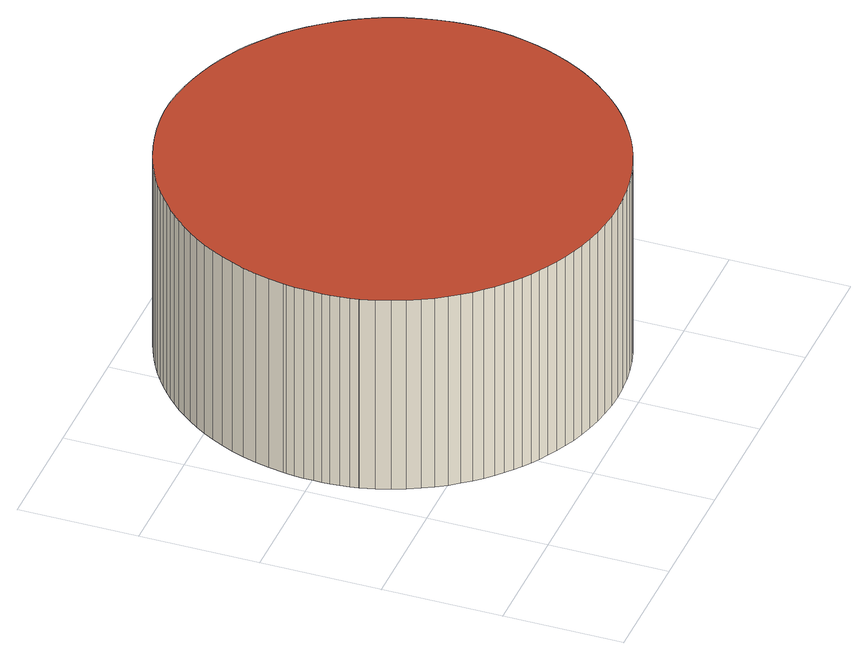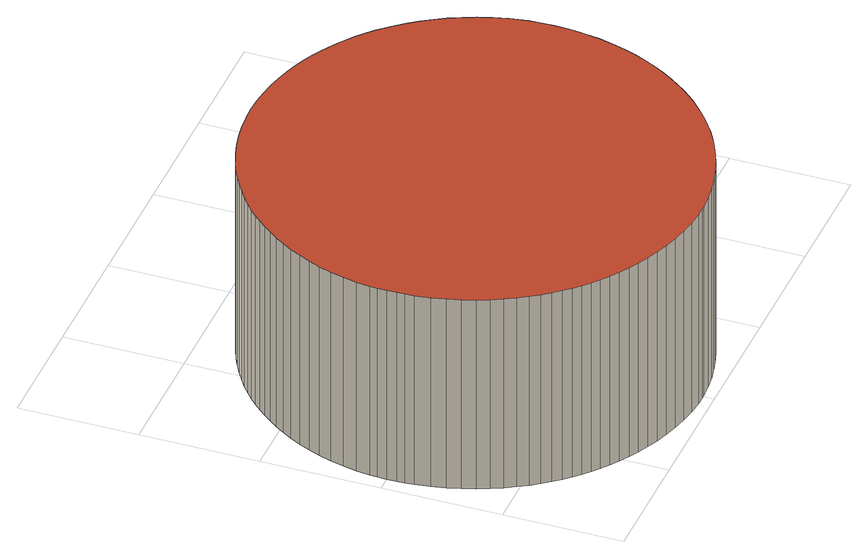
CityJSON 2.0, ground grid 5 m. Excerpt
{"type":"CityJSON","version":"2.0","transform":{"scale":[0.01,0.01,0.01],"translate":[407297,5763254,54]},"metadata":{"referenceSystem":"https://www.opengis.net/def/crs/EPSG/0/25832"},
"CityObjects":{
"building1":{"type":"Building","attributes":{"Gemeindeschluessel":"05515000","Geometrietyp2DReferenz":"3000","function":"51003_1201","roofType":"1000","measuredHeight":9},"geometry":[{"type":"Solid","lod":"2","boundaries":[[[[0,1,2,3]],[[4,5,1,0]],[[6,7,5,4]],[[8,9,7,6]],[[10,11,9,8]],[[12,13,11,10]],[[14,15,13,12]],[[16,17,15,14]],[[18,19,17,16]],[[20,21,19,18]],[[22,23,21,20]],[[24,25,23,22]],[[26,27,25,24]],[[28,29,27,26]],[[30,31,29,28]],[[32,33,31,30]],[[34,35,33,32]],[[36,37,35,34]],[[38,39,37,36]],[[40,41,39,38]],[[42,43,41,40]],[[44,45,43,42]],[[46,47,45,44]],[[48,49,47,46]],[[50,51,49,48]],[[52,53,51,50]],[[54,55,53,52]],[[56,57,55,54]],[[58,59,57,56]],[[60,61,59,58]],[[62,63,61,60]],[[64,65,63,62]],[[66,67,65,64]],[[68,69,67,66]],[[70,71,69,68]],[[72,73,71,70]],[[74,75,73,72]],[[76,77,75,74]],[[78,79,77,76]],[[80,81,79,78]],[[82,83,81,80]],[[84,85,83,82]],[[86,87,85,84]],[[88,89,87,86]],[[90,91,89,88]],[[92,93,91,90]],[[94,95,93,92]],[[96,97,95,94]],[[98,99,97,96]],[[100,101,99,98]],[[102,103,101,100]],[[104,105,103,102]],[[106,107,105,104]],[[108,109,107,106]],[[110,111,109,108]],[[112,113,111,110]],[[114,115,113,112]],[[116,117,115,114]],[[118,119,117,116]],[[120,121,119,118]],[[122,123,121,120]],[[124,125,123,122]],[[126,127,125,124]],[[128,129,127,126]],[[130,131,129,128]],[[132,133,131,130]],[[134,135,133,132]],[[136,137,135,134]],[[138,139,137,136]],[[140,141,139,138]],[[142,143,141,140]],[[144,145,143,142]],[[146,147,145,144]],[[148,149,147,146]],[[150,151,149,148]],[[152,153,151,150]],[[154,155,153,152]],[[156,157,155,154]],[[158,159,157,156]],[[160,161,159,158]],[[162,163,161,160]],[[164,165,163,162]],[[166,167,165,164]],[[168,169,167,166]],[[170,171,169,168]],[[172,173,171,170]],[[174,175,173,172]],[[176,177,175,174]],[[178,179,177,176]],[[180,181,179,178]],[[182,183,181,180]],[[184,185,183,182]],[[186,187,185,184]],[[188,189,187,186]],[[190,191,189,188]],[[192,193,191,190]],[[194,195,193,192]],[[196,197,195,194]],[[198,199,197,196]],[[200,201,199,198]],[[202,203,201,200]],[[204,205,203,202]],[[206,207,205,204]],[[208,209,207,206]],[[210,211,209,208]],[[212,213,211,210]],[[214,215,213,212]],[[216,217,215,214]],[[218,219,217,216]],[[220,221,219,218]],[[222,223,221,220]],[[224,225,223,222]],[[226,227,225,224]],[[228,229,227,226]],[[230,231,229,228]],[[232,233,231,230]],[[234,235,233,232]],[[236,237,235,234]],[[238,239,237,236]],[[240,241,239,238]],[[242,243,241,240]],[[3,2,243,242]],[[240,238,236,234,232,230,228,226,224,222,220,218,216,214,212,210,208,206,204,202,200,198,196,194,192,190,188,186,184,182,180,178,176,174,172,170,168,166,164,162,160,158,156,154,152,150,148,146,144,142,140,138,136,134,132,130,128,126,124,122,120,118,116,114,112,110,108,106,104,102,100,98,96,94,92,90,88,86,84,82,80,78,76,74,72,70,68,66,64,62,60,58,56,54,52,50,48,46,44,42,40,38,36,34,32,30,28,26,24,22,20,18,16,14,12,10,8,6,4,0,3,242]],[[1,5,7,9,11,13,15,17,19,21,23,25,27,29,31,33,35,37,39,41,43,45,47,49,51,53,55,57,59,61,63,65,67,69,71,73,75,77,79,81,83,85,87,89,91,93,95,97,99,101,103,105,107,109,111,113,115,117,119,121,123,125,127,129,131,133,135,137,139,141,143,145,147,149,151,153,155,157,159,161,163,165,167,169,171,173,175,177,179,181,183,185,187,189,191,193,195,197,199,201,203,205,207,209,211,213,215,217,219,221,223,225,227,229,231,233,235,237,239,241,243,2]]]],"semantics":{"surfaces":[{"type":"WallSurface"},{"type":"RoofSurface"},{"type":"GroundSurface"}],"values":[[0,0,0,0,0,0,0,0,0,0,0,0,0,0,0,0,0,0,0,0,0,0,0,0,0,0,0,0,0,0,0,0,0,0,0,0,0,0,0,0,0,0,0,0,0,0,0,0,0,0,0,0,0,0,0,0,0,0,0,0,0,0,0,0,0,0,0,0,0,0,0,0,0,0,0,0,0,0,0,0,0,0,0,0,0,0,0,0,0,0,0,0,0,0,0,0,0,0,0,0,0,0,0,0,0,0,0,0,0,0,0,0,0,0,0,0,0,0,0,0,0,0,1,2]]}}]}
},
"vertices":[
[1928,871,910],[1928,871,10],[1935,927,10],[1935,927,910],[1916,812,910],[1916,812,10],[1901,755,910],[1901,755,10],[1883,701,910],[1883,701,10],[1863,651,910],[1863,651,10],[1841,604,910],[1841,604,10],[1817,559,910],[1817,559,10],[1792,518,910],[1792,518,10],[1766,479,910],[1766,479,10],[1739,444,910],[1739,444,10],[1711,411,910],[1711,411,10],[1684,380,910],[1684,380,10],[1656,352,910],[1656,352,10],[1627,325,910],[1627,325,10],[1596,299,910],[1596,299,10],[1562,272,910],[1562,272,10],[1525,247,910],[1525,247,10],[1486,222,910],[1486,222,10],[1444,198,910],[1444,198,10],[1399,176,910],[1399,176,10],[1351,155,910],[1351,155,10],[1299,136,910],[1299,136,10],[1245,120,910],[1245,120,10],[1188,107,910],[1188,107,10],[1128,97,910],[1128,97,10],[1072,92,910],[1072,92,10],[1069,92,910],[1069,92,10],[1007,89,910],[1007,89,10],[946,91,910],[946,91,10],[888,97,910],[888,97,10],[832,106,910],[832,106,10],[779,118,910],[779,118,10],[728,132,910],[728,132,10],[681,148,910],[681,148,10],[636,166,910],[636,166,10],[594,186,910],[594,186,10],[554,207,910],[554,207,10],[517,228,910],[517,228,10],[483,250,910],[483,250,10],[450,273,910],[450,273,10],[419,297,910],[419,297,10],[388,324,910],[388,324,10],[356,353,910],[356,353,10],[325,385,910],[325,385,10],[294,420,910],[294,420,10],[264,458,910],[264,458,10],[234,499,910],[234,499,10],[206,543,910],[206,543,10],[179,590,910],[179,590,10],[155,641,910],[155,641,10],[133,695,910],[133,695,10],[113,753,910],[113,753,10],[97,813,910],[97,813,10],[96,816,910],[96,816,10],[91,850,910],[91,850,10],[85,889,910],[85,889,10],[82,929,910],[82,929,10],[80,963,910],[80,963,10],[80,996,910],[80,996,10],[81,1037,910],[81,1037,10],[83,1077,910],[83,1077,10],[87,1111,910],[87,1111,10],[89,1125,910],[89,1125,10],[100,1188,910],[100,1188,10],[114,1247,910],[114,1247,10],[131,1304,910],[131,1304,10],[151,1357,910],[151,1357,10],[173,1408,910],[173,1408,10],[197,1455,910],[197,1455,10],[223,1499,910],[223,1499,10],[250,1540,910],[250,1540,10],[278,1578,910],[278,1578,10],[306,1613,910],[306,1613,10],[334,1646,910],[334,1646,10],[363,1676,910],[363,1676,10],[392,1703,910],[392,1703,10],[422,1730,910],[422,1730,10],[455,1756,910],[455,1756,10],[490,1782,910],[490,1782,10],[528,1807,910],[528,1807,10],[568,1831,910],[568,1831,10],[611,1854,910],[611,1854,10],[658,1875,910],[658,1875,10],[707,1895,910],[707,1895,10],[759,1913,910],[759,1913,10],[814,1928,910],[814,1928,10],[872,1940,910],[872,1940,10],[932,1949,910],[932,1949,10],[995,1954,910],[995,1954,10],[1010,1954,910],[1010,1954,10],[1050,1953,910],[1050,1953,10],[1112,1947,910],[1112,1947,10],[1172,1937,910],[1172,1937,10],[1230,1924,910],[1230,1924,10],[1284,1908,910],[1284,1908,10],[1336,1890,910],[1336,1890,10],[1384,1869,910],[1384,1869,10],[1430,1847,910],[1430,1847,10],[1472,1824,910],[1472,1824,10],[1512,1799,910],[1512,1799,10],[1549,1773,910],[1549,1773,10],[1583,1747,910],[1583,1747,10],[1615,1721,910],[1615,1721,10],[1645,1694,910],[1645,1694,10],[1673,1666,910],[1673,1666,10],[1701,1635,910],[1701,1635,10],[1729,1602,910],[1729,1602,10],[1756,1567,910],[1756,1567,10],[1783,1528,910],[1783,1528,10],[1808,1487,910],[1808,1487,10],[1833,1443,910],[1833,1443,10],[1856,1395,910],[1856,1395,10],[1877,1345,910],[1877,1345,10],[1895,1291,910],[1895,1291,10],[1911,1234,910],[1911,1234,10],[1924,1175,910],[1924,1175,10],[1933,1112,910],[1933,1112,10],[1936,1073,910],[1936,1073,10],[1938,1040,910],[1938,1040,10],[1939,1000,910],[1939,1000,10],[1937,960,910],[1937,960,10]
]}
